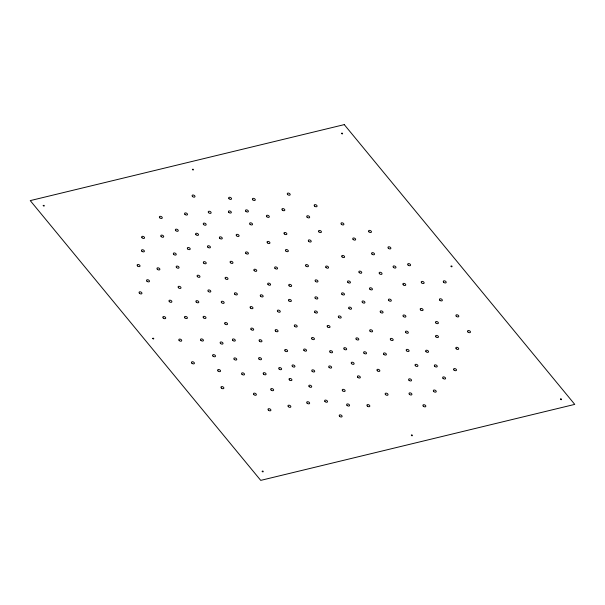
<?xml version="1.0" encoding="UTF-8"?>
<svg xmlns="http://www.w3.org/2000/svg" width="605" height="605" viewBox="0 0 605 605"><rect width="100%" height="100%" fill="white"/><g stroke="black" fill="none" stroke-linecap="round" stroke-linejoin="round"><path stroke-width="0.91" d="M43.22 205.466C44.105 207.432 45.156 204.596 43.22 205.466M152.702 338.354C153.655 340.297 154.555 337.507 152.717 338.308M192.375 169.37C193.426 171.366 194.092 168.402 192.375 169.37M262.184 471.242C263.107 473.223 264.06 470.335 262.184 471.242M341.538 133.281C342.453 135.255 343.443 132.397 341.538 133.281M411.339 435.146C412.292 437.09 413.192 434.299 411.355 435.108M451.012 266.17C452.064 268.159 452.729 265.202 451.012 266.17M560.495 399.05C561.304 400.979 562.514 398.279 560.51 399.013M344.268 124.622L30.25 200.61L260.732 480.378L574.75 404.39L344.268 124.622M341.333 224.236A1.55 0.953 25.1 0 0 343.821 224.591A1.55 0.953 25.1 0 0 342.188 222.806A1.55 0.953 25.1 0 0 341.333 224.236M307.068 403.142A1.55 0.953 25.1 0 0 309.556 403.497A1.55 0.953 25.1 0 0 307.922 401.72A1.55 0.953 25.1 0 0 307.068 403.142M169.309 301.623A1.55 0.953 25.1 0 0 171.797 301.978A1.55 0.953 25.1 0 0 170.156 300.193A1.55 0.953 25.1 0 0 169.309 301.623M271.07 389.991A1.55 0.953 25.1 0 0 273.558 390.346A1.55 0.953 25.1 0 0 271.925 388.561A1.55 0.953 25.1 0 0 271.07 389.991M253.798 394.573A1.55 0.953 25.1 0 0 256.286 394.929A1.55 0.953 25.1 0 0 254.652 393.152A1.55 0.953 25.1 0 0 253.798 394.573M203.477 317.806A1.55 0.953 25.1 0 0 205.942 318.071A1.55 0.953 25.1 0 0 204.218 316.324A1.55 0.953 25.1 0 0 203.477 317.806M288.328 406.673A1.55 0.953 25.1 0 0 290.793 406.938A1.55 0.953 25.1 0 0 289.069 405.191A1.55 0.953 25.1 0 0 288.328 406.673M339.549 416.285A1.55 0.953 25.1 0 0 342.037 416.641A1.55 0.953 25.1 0 0 340.403 414.864A1.55 0.953 25.1 0 0 339.549 416.285M139.384 293.228A1.55 0.953 25.1 0 0 141.873 293.584A1.55 0.953 25.1 0 0 140.239 291.807A1.55 0.953 25.1 0 0 139.384 293.228M234.196 359.355A1.55 0.953 25.1 0 0 236.684 359.71A1.55 0.953 25.1 0 0 235.05 357.933A1.55 0.953 25.1 0 0 234.196 359.355M212.937 356.05A1.55 0.953 25.1 0 0 215.433 356.405A1.55 0.953 25.1 0 0 213.792 354.628A1.55 0.953 25.1 0 0 212.937 356.05M184.835 317.844A1.55 0.953 25.1 0 0 187.331 318.192A1.55 0.953 25.1 0 0 185.69 316.415A1.55 0.953 25.1 0 0 184.835 317.844M241.94 374.261A1.55 0.953 25.1 0 0 244.428 374.616A1.55 0.953 25.1 0 0 242.794 372.839A1.55 0.953 25.1 0 0 241.94 374.261M217.982 370.941A1.55 0.953 25.1 0 0 220.47 371.296A1.55 0.953 25.1 0 0 218.836 369.511A1.55 0.953 25.1 0 0 217.982 370.941M200.86 340.335A1.55 0.953 25.1 0 0 203.348 340.691A1.55 0.953 25.1 0 0 201.715 338.913A1.55 0.953 25.1 0 0 200.86 340.335M324.961 401.538A1.55 0.953 25.1 0 0 327.456 401.886A1.55 0.953 25.1 0 0 325.815 400.109A1.55 0.953 25.1 0 0 324.961 401.538M163.168 317.98A1.55 0.953 25.1 0 0 165.657 318.328A1.55 0.953 25.1 0 0 164.023 316.551A1.55 0.953 25.1 0 0 163.168 317.98M179.148 340.509A1.55 0.953 25.1 0 0 181.636 340.865A1.55 0.953 25.1 0 0 180.003 339.087A1.55 0.953 25.1 0 0 179.148 340.509M175.752 230.634A1.55 0.953 25.1 0 0 178.218 230.898A1.55 0.953 25.1 0 0 176.501 229.151A1.55 0.953 25.1 0 0 175.752 230.634M220.462 343.39A1.55 0.953 25.1 0 0 222.95 343.746A1.55 0.953 25.1 0 0 221.317 341.969A1.55 0.953 25.1 0 0 220.462 343.39M443.631 282.255A1.55 0.953 25.1 0 0 446.119 282.603A1.55 0.953 25.1 0 0 444.486 280.826A1.55 0.953 25.1 0 0 443.631 282.255M192.428 196.436A1.55 0.953 25.1 0 0 194.923 196.791A1.55 0.953 25.1 0 0 193.282 195.014A1.55 0.953 25.1 0 0 192.428 196.436M141.993 237.75A1.55 0.953 25.1 0 0 144.482 238.105A1.55 0.953 25.1 0 0 142.848 236.328A1.55 0.953 25.1 0 0 141.993 237.75M221.301 388.009A1.55 0.953 25.1 0 0 223.797 388.357A1.55 0.953 25.1 0 0 222.156 386.58A1.55 0.953 25.1 0 0 221.301 388.009M268.348 410.122A1.55 0.953 25.1 0 0 270.836 410.477A1.55 0.953 25.1 0 0 269.202 408.693A1.55 0.953 25.1 0 0 268.348 410.122M191.853 363.174A1.55 0.953 25.1 0 0 194.341 363.522A1.55 0.953 25.1 0 0 192.708 361.745A1.55 0.953 25.1 0 0 191.853 363.174M314.517 206.063A1.55 0.953 25.1 0 0 317.005 206.411A1.55 0.953 25.1 0 0 315.371 204.634A1.55 0.953 25.1 0 0 314.517 206.063M282.255 210.018A1.55 0.953 25.1 0 0 284.743 210.374A1.55 0.953 25.1 0 0 283.11 208.589A1.55 0.953 25.1 0 0 282.255 210.018M284.297 233.916A1.55 0.953 25.1 0 0 286.785 234.271A1.55 0.953 25.1 0 0 285.152 232.494A1.55 0.953 25.1 0 0 284.297 233.916M287.617 194.515A1.55 0.953 25.1 0 0 290.105 194.87A1.55 0.953 25.1 0 0 288.472 193.086A1.55 0.953 25.1 0 0 287.617 194.515M307.09 217.18A1.55 0.953 25.1 0 0 309.579 217.535A1.55 0.953 25.1 0 0 307.945 215.758A1.55 0.953 25.1 0 0 307.09 217.18M318.865 231.859A1.55 0.953 25.1 0 0 321.353 232.214A1.55 0.953 25.1 0 0 319.72 230.437A1.55 0.953 25.1 0 0 318.865 231.859M353.086 239.406A1.55 0.953 25.1 0 0 355.574 239.762A1.55 0.953 25.1 0 0 353.94 237.984A1.55 0.953 25.1 0 0 353.086 239.406M308.656 241.319A1.55 0.953 25.1 0 0 311.144 241.667A1.55 0.953 25.1 0 0 309.51 239.89A1.55 0.953 25.1 0 0 308.656 241.319M267.38 242.832A1.55 0.953 25.1 0 0 269.868 243.187A1.55 0.953 25.1 0 0 268.234 241.41A1.55 0.953 25.1 0 0 267.38 242.832M342.037 256.868A1.55 0.953 25.1 0 0 344.525 257.223A1.55 0.953 25.1 0 0 342.891 255.439A1.55 0.953 25.1 0 0 342.037 256.868M266.79 216.726A1.55 0.953 25.1 0 0 269.255 216.991A1.55 0.953 25.1 0 0 267.531 215.244A1.55 0.953 25.1 0 0 266.79 216.726M359.219 272.598A1.55 0.953 25.1 0 0 361.684 272.863A1.55 0.953 25.1 0 0 359.96 271.116A1.55 0.953 25.1 0 0 359.219 272.598M250.009 224.289A1.55 0.953 25.1 0 0 252.474 224.553A1.55 0.953 25.1 0 0 250.75 222.806A1.55 0.953 25.1 0 0 250.009 224.289M371.954 254.07A1.55 0.953 25.1 0 0 374.442 254.425A1.55 0.953 25.1 0 0 372.801 252.648A1.55 0.953 25.1 0 0 371.954 254.07M325.982 267.486A1.55 0.953 25.1 0 0 328.47 267.841A1.55 0.953 25.1 0 0 326.836 266.056A1.55 0.953 25.1 0 0 325.982 267.486M379.471 273.694A1.55 0.953 25.1 0 0 381.959 274.042A1.55 0.953 25.1 0 0 380.326 272.265A1.55 0.953 25.1 0 0 379.471 273.694M274.98 268.34A1.55 0.953 25.1 0 0 277.468 268.696A1.55 0.953 25.1 0 0 275.835 266.918A1.55 0.953 25.1 0 0 274.98 268.34M368.891 231.806A1.55 0.953 25.1 0 0 371.379 232.161A1.55 0.953 25.1 0 0 369.746 230.384A1.55 0.953 25.1 0 0 368.891 231.806M285.787 250.962A1.55 0.953 25.1 0 0 288.275 251.317A1.55 0.953 25.1 0 0 286.641 249.54A1.55 0.953 25.1 0 0 285.787 250.962M388.312 248.216A1.55 0.953 25.1 0 0 390.8 248.564A1.55 0.953 25.1 0 0 389.166 246.787A1.55 0.953 25.1 0 0 388.312 248.216M245.857 253.366A1.55 0.953 25.1 0 0 248.345 253.722A1.55 0.953 25.1 0 0 246.711 251.945A1.55 0.953 25.1 0 0 245.857 253.366M341.908 294.287A1.55 0.953 25.1 0 0 344.396 294.643A1.55 0.953 25.1 0 0 342.763 292.865A1.55 0.953 25.1 0 0 341.908 294.287M305.888 265.996A1.55 0.953 25.1 0 0 308.376 266.344A1.55 0.953 25.1 0 0 306.743 264.566A1.55 0.953 25.1 0 0 305.888 265.996M393.409 267.357A1.55 0.953 25.1 0 0 395.897 267.712A1.55 0.953 25.1 0 0 394.263 265.935A1.55 0.953 25.1 0 0 393.409 267.357M315.417 281.31A1.55 0.953 25.1 0 0 317.905 281.665A1.55 0.953 25.1 0 0 316.271 279.888A1.55 0.953 25.1 0 0 315.417 281.31M289.114 285.832A1.55 0.953 25.1 0 0 291.58 286.097A1.55 0.953 25.1 0 0 289.855 284.35A1.55 0.953 25.1 0 0 289.114 285.832M403.233 284.826A1.55 0.953 25.1 0 0 405.698 285.099A1.55 0.953 25.1 0 0 403.981 283.352A1.55 0.953 25.1 0 0 403.233 284.826M408.02 265.013A1.55 0.953 25.1 0 0 410.508 265.368A1.55 0.953 25.1 0 0 408.874 263.591A1.55 0.953 25.1 0 0 408.02 265.013M245.842 211.296A1.55 0.953 25.1 0 0 248.33 211.652A1.55 0.953 25.1 0 0 246.696 209.874A1.55 0.953 25.1 0 0 245.842 211.296M388.758 300.519A1.55 0.953 25.1 0 0 391.246 300.866A1.55 0.953 25.1 0 0 389.612 299.089A1.55 0.953 25.1 0 0 388.758 300.519M369.905 289.235A1.55 0.953 25.1 0 0 372.37 289.508A1.55 0.953 25.1 0 0 370.646 287.761A1.55 0.953 25.1 0 0 369.905 289.235M439.827 300.254A1.55 0.953 25.1 0 0 442.293 300.519A1.55 0.953 25.1 0 0 440.569 298.772A1.55 0.953 25.1 0 0 439.827 300.254M288.857 300.859A1.55 0.953 25.1 0 0 291.323 301.131A1.55 0.953 25.1 0 0 289.598 299.384A1.55 0.953 25.1 0 0 288.857 300.859M315.25 298.295A1.55 0.953 25.1 0 0 317.738 298.643A1.55 0.953 25.1 0 0 316.105 296.866A1.55 0.953 25.1 0 0 315.25 298.295M254.183 270.647A1.55 0.953 25.1 0 0 256.671 271.002A1.55 0.953 25.1 0 0 255.038 269.225A1.55 0.953 25.1 0 0 254.183 270.647M327.464 326.866A1.55 0.953 25.1 0 0 329.952 327.222A1.55 0.953 25.1 0 0 328.318 325.445A1.55 0.953 25.1 0 0 327.464 326.866M219.721 238.272A1.55 0.953 25.1 0 0 222.209 238.627A1.55 0.953 25.1 0 0 220.575 236.842A1.55 0.953 25.1 0 0 219.721 238.272M456.246 316.218A1.55 0.953 25.1 0 0 458.734 316.574A1.55 0.953 25.1 0 0 457.1 314.789A1.55 0.953 25.1 0 0 456.246 316.218M260.589 296.231A1.55 0.953 25.1 0 0 263.077 296.586A1.55 0.953 25.1 0 0 261.443 294.809A1.55 0.953 25.1 0 0 260.589 296.231M230.407 262.721A1.55 0.953 25.1 0 0 232.895 263.069A1.55 0.953 25.1 0 0 231.261 261.292A1.55 0.953 25.1 0 0 230.407 262.721M421.572 282.815A1.55 0.953 25.1 0 0 424.06 283.17A1.55 0.953 25.1 0 0 422.426 281.393A1.55 0.953 25.1 0 0 421.572 282.815M380.5 312.309A1.55 0.953 25.1 0 0 382.988 312.664A1.55 0.953 25.1 0 0 381.354 310.879A1.55 0.953 25.1 0 0 380.5 312.309M225.431 278.724A1.55 0.953 25.1 0 0 227.926 279.079A1.55 0.953 25.1 0 0 226.285 277.302A1.55 0.953 25.1 0 0 225.431 278.724M203.673 263.077A1.55 0.953 25.1 0 0 206.161 263.432A1.55 0.953 25.1 0 0 204.528 261.655A1.55 0.953 25.1 0 0 203.673 263.077M405.766 332.568A1.55 0.953 25.1 0 0 408.254 332.924A1.55 0.953 25.1 0 0 406.62 331.147A1.55 0.953 25.1 0 0 405.766 332.568M390.618 339.813A1.55 0.953 25.1 0 0 393.114 340.169A1.55 0.953 25.1 0 0 391.473 338.392A1.55 0.953 25.1 0 0 390.618 339.813M435.834 322.934A1.55 0.953 25.1 0 0 438.322 323.289A1.55 0.953 25.1 0 0 436.689 321.512A1.55 0.953 25.1 0 0 435.834 322.934M228.773 212.34A1.55 0.953 25.1 0 0 231.261 212.695A1.55 0.953 25.1 0 0 229.628 210.918A1.55 0.953 25.1 0 0 228.773 212.34M420.573 309.926A1.55 0.953 25.1 0 0 423.039 310.191A1.55 0.953 25.1 0 0 421.314 308.444A1.55 0.953 25.1 0 0 420.573 309.926M277.687 311.53A1.55 0.953 25.1 0 0 280.183 311.885A1.55 0.953 25.1 0 0 278.542 310.108A1.55 0.953 25.1 0 0 277.687 311.53M176.494 267.501A1.55 0.953 25.1 0 0 178.982 267.856A1.55 0.953 25.1 0 0 177.348 266.079A1.55 0.953 25.1 0 0 176.494 267.501M207.863 247.18A1.55 0.953 25.1 0 0 210.351 247.528A1.55 0.953 25.1 0 0 208.717 245.751A1.55 0.953 25.1 0 0 207.863 247.18M197.396 276.636A1.55 0.953 25.1 0 0 199.884 276.992A1.55 0.953 25.1 0 0 198.243 275.214A1.55 0.953 25.1 0 0 197.396 276.636M467.892 331.963A1.55 0.953 25.1 0 0 470.387 332.319A1.55 0.953 25.1 0 0 468.746 330.534A1.55 0.953 25.1 0 0 467.892 331.963M435.902 336.841A1.55 0.953 25.1 0 0 438.391 337.189A1.55 0.953 25.1 0 0 436.757 335.412A1.55 0.953 25.1 0 0 435.902 336.841M203.59 224.523A1.55 0.953 25.1 0 0 206.078 224.879A1.55 0.953 25.1 0 0 204.445 223.101A1.55 0.953 25.1 0 0 203.59 224.523M268.06 284.592A1.55 0.953 25.1 0 0 270.526 284.857A1.55 0.953 25.1 0 0 268.801 283.11A1.55 0.953 25.1 0 0 268.06 284.592M425.98 351.649A1.55 0.953 25.1 0 0 428.469 352.004A1.55 0.953 25.1 0 0 426.835 350.227A1.55 0.953 25.1 0 0 425.98 351.649M338.694 317.406A1.55 0.953 25.1 0 0 341.159 317.67A1.55 0.953 25.1 0 0 339.435 315.923A1.55 0.953 25.1 0 0 338.694 317.406M236.517 235.761A1.55 0.953 25.1 0 0 239.013 236.116A1.55 0.953 25.1 0 0 237.372 234.332A1.55 0.953 25.1 0 0 236.517 235.761M403.316 316.423A1.55 0.953 25.1 0 0 405.804 316.778A1.55 0.953 25.1 0 0 404.163 314.993A1.55 0.953 25.1 0 0 403.316 316.423M208.574 212.665A1.55 0.953 25.1 0 0 211.062 213.02A1.55 0.953 25.1 0 0 209.428 211.243A1.55 0.953 25.1 0 0 208.574 212.665M252.769 199.816A1.55 0.953 25.1 0 0 255.234 200.089A1.55 0.953 25.1 0 0 253.51 198.342A1.55 0.953 25.1 0 0 252.769 199.816M294.68 326.345A1.55 0.953 25.1 0 0 297.146 326.609A1.55 0.953 25.1 0 0 295.421 324.862A1.55 0.953 25.1 0 0 294.68 326.345M406.53 350.787A1.55 0.953 25.1 0 0 409.018 351.142A1.55 0.953 25.1 0 0 407.384 349.365A1.55 0.953 25.1 0 0 406.53 350.787M348.979 308.527A1.55 0.953 25.1 0 0 351.467 308.883A1.55 0.953 25.1 0 0 349.834 307.106A1.55 0.953 25.1 0 0 348.979 308.527M370.033 331.169A1.55 0.953 25.1 0 0 372.521 331.525A1.55 0.953 25.1 0 0 370.888 329.748A1.55 0.953 25.1 0 0 370.033 331.169M347.905 282.406A1.55 0.953 25.1 0 0 350.371 282.671A1.55 0.953 25.1 0 0 348.646 280.924A1.55 0.953 25.1 0 0 347.905 282.406M187.656 248.927A1.55 0.953 25.1 0 0 190.144 249.283A1.55 0.953 25.1 0 0 188.51 247.505A1.55 0.953 25.1 0 0 187.656 248.927M314.895 312.43A1.55 0.953 25.1 0 0 317.36 312.694A1.55 0.953 25.1 0 0 315.636 310.947A1.55 0.953 25.1 0 0 314.895 312.43M173.673 254.372A1.55 0.953 25.1 0 0 176.161 254.728A1.55 0.953 25.1 0 0 174.527 252.951A1.55 0.953 25.1 0 0 173.673 254.372M250.41 307.99A1.55 0.953 25.1 0 0 252.898 308.346A1.55 0.953 25.1 0 0 251.264 306.569A1.55 0.953 25.1 0 0 250.41 307.99M195.937 234.687A1.55 0.953 25.1 0 0 198.432 235.035A1.55 0.953 25.1 0 0 196.791 233.258A1.55 0.953 25.1 0 0 195.937 234.687M415.363 365.738A1.55 0.953 25.1 0 0 417.851 366.085A1.55 0.953 25.1 0 0 416.217 364.308A1.55 0.953 25.1 0 0 415.363 365.738M275.54 331.101A1.55 0.953 25.1 0 0 278.005 331.366A1.55 0.953 25.1 0 0 276.281 329.619A1.55 0.953 25.1 0 0 275.54 331.101M433.664 391.443A1.55 0.953 25.1 0 0 436.16 391.798A1.55 0.953 25.1 0 0 434.519 390.021A1.55 0.953 25.1 0 0 433.664 391.443M456.178 348.775A1.55 0.953 25.1 0 0 458.643 349.04A1.55 0.953 25.1 0 0 456.919 347.293A1.55 0.953 25.1 0 0 456.178 348.775M184.918 214.344A1.55 0.953 25.1 0 0 187.406 214.699A1.55 0.953 25.1 0 0 185.773 212.922A1.55 0.953 25.1 0 0 184.918 214.344M221.596 302.674A1.55 0.953 25.1 0 0 224.084 303.029A1.55 0.953 25.1 0 0 222.451 301.252A1.55 0.953 25.1 0 0 221.596 302.674M161.127 236.547A1.55 0.953 25.1 0 0 163.622 236.903A1.55 0.953 25.1 0 0 161.981 235.118A1.55 0.953 25.1 0 0 161.127 236.547M443.019 378.329A1.55 0.953 25.1 0 0 445.514 378.677A1.55 0.953 25.1 0 0 443.873 376.9A1.55 0.953 25.1 0 0 443.019 378.329M383.827 354.364A1.55 0.953 25.1 0 0 386.315 354.712A1.55 0.953 25.1 0 0 384.682 352.934A1.55 0.953 25.1 0 0 383.827 354.364M453.939 369.98A1.55 0.953 25.1 0 0 456.427 370.336A1.55 0.953 25.1 0 0 454.794 368.558A1.55 0.953 25.1 0 0 453.939 369.98M178.43 287.73A1.55 0.953 25.1 0 0 180.918 288.078A1.55 0.953 25.1 0 0 179.284 286.301A1.55 0.953 25.1 0 0 178.43 287.73M408.972 380.25A1.55 0.953 25.1 0 0 411.461 380.605A1.55 0.953 25.1 0 0 409.827 378.828A1.55 0.953 25.1 0 0 408.972 380.25M146.954 281.219A1.55 0.953 25.1 0 0 149.42 281.484A1.55 0.953 25.1 0 0 147.696 279.737A1.55 0.953 25.1 0 0 146.954 281.219M303.982 350.454A1.55 0.953 25.1 0 0 306.47 350.809A1.55 0.953 25.1 0 0 304.837 349.032A1.55 0.953 25.1 0 0 303.982 350.454M259.454 341.175A1.55 0.953 25.1 0 0 261.92 341.439A1.55 0.953 25.1 0 0 260.195 339.692A1.55 0.953 25.1 0 0 259.454 341.175M423.258 406.152A1.55 0.953 25.1 0 0 425.746 406.507A1.55 0.953 25.1 0 0 424.113 404.722A1.55 0.953 25.1 0 0 423.258 406.152M159.765 217.792A1.55 0.953 25.1 0 0 162.231 218.057A1.55 0.953 25.1 0 0 160.506 216.31A1.55 0.953 25.1 0 0 159.765 217.792M364.013 353.214A1.55 0.953 25.1 0 0 366.479 353.486A1.55 0.953 25.1 0 0 364.755 351.739A1.55 0.953 25.1 0 0 364.013 353.214M356.232 339.299A1.55 0.953 25.1 0 0 358.72 339.655A1.55 0.953 25.1 0 0 357.086 337.877A1.55 0.953 25.1 0 0 356.232 339.299M251.105 329.521A1.55 0.953 25.1 0 0 253.593 329.876A1.55 0.953 25.1 0 0 251.96 328.099A1.55 0.953 25.1 0 0 251.105 329.521M362.425 302.447A1.55 0.953 25.1 0 0 364.891 302.719A1.55 0.953 25.1 0 0 363.166 300.972A1.55 0.953 25.1 0 0 362.425 302.447M312.127 371.281A1.55 0.953 25.1 0 0 314.615 371.636A1.55 0.953 25.1 0 0 312.982 369.852A1.55 0.953 25.1 0 0 312.127 371.281M330.035 352.125A1.55 0.953 25.1 0 0 332.5 352.39A1.55 0.953 25.1 0 0 330.776 350.643A1.55 0.953 25.1 0 0 330.035 352.125M234.778 294.227A1.55 0.953 25.1 0 0 237.266 294.582A1.55 0.953 25.1 0 0 235.632 292.805A1.55 0.953 25.1 0 0 234.778 294.227M311.877 338.921A1.55 0.953 25.1 0 0 314.366 339.269A1.55 0.953 25.1 0 0 312.732 337.492A1.55 0.953 25.1 0 0 311.877 338.921M292.412 366.433A1.55 0.953 25.1 0 0 294.877 366.698A1.55 0.953 25.1 0 0 293.153 364.951A1.55 0.953 25.1 0 0 292.412 366.433M157.308 269.248A1.55 0.953 25.1 0 0 159.796 269.603A1.55 0.953 25.1 0 0 158.162 267.826A1.55 0.953 25.1 0 0 157.308 269.248M141.873 251.219A1.55 0.953 25.1 0 0 144.338 251.483A1.55 0.953 25.1 0 0 142.614 249.736A1.55 0.953 25.1 0 0 141.873 251.219M344.116 349.1A1.55 0.953 25.1 0 0 346.604 349.456A1.55 0.953 25.1 0 0 344.971 347.678A1.55 0.953 25.1 0 0 344.116 349.1M342.619 390.807A1.55 0.953 25.1 0 0 345.084 391.072A1.55 0.953 25.1 0 0 343.36 389.325A1.55 0.953 25.1 0 0 342.619 390.807M285.053 350.908A1.55 0.953 25.1 0 0 287.541 351.263A1.55 0.953 25.1 0 0 285.908 349.486A1.55 0.953 25.1 0 0 285.053 350.908M357.774 377.308A1.55 0.953 25.1 0 0 360.262 377.656A1.55 0.953 25.1 0 0 358.629 375.879A1.55 0.953 25.1 0 0 357.774 377.308M377.316 370.774A1.55 0.953 25.1 0 0 379.781 371.039A1.55 0.953 25.1 0 0 378.057 369.292A1.55 0.953 25.1 0 0 377.316 370.774M259.008 359.083A1.55 0.953 25.1 0 0 261.473 359.347A1.55 0.953 25.1 0 0 259.749 357.6A1.55 0.953 25.1 0 0 259.008 359.083M137.471 265.92A1.55 0.953 25.1 0 0 139.959 266.276A1.55 0.953 25.1 0 0 138.326 264.498A1.55 0.953 25.1 0 0 137.471 265.92M385.476 394.589A1.55 0.953 25.1 0 0 387.964 394.936A1.55 0.953 25.1 0 0 386.33 393.159A1.55 0.953 25.1 0 0 385.476 394.589M329.067 367.379A1.55 0.953 25.1 0 0 331.563 367.734A1.55 0.953 25.1 0 0 329.922 365.957A1.55 0.953 25.1 0 0 329.067 367.379M228.977 198.697A1.55 0.953 25.1 0 0 231.465 199.053A1.55 0.953 25.1 0 0 229.832 197.275A1.55 0.953 25.1 0 0 228.977 198.697M224.984 323.94A1.55 0.953 25.1 0 0 227.472 324.295A1.55 0.953 25.1 0 0 225.839 322.518A1.55 0.953 25.1 0 0 224.984 323.94M289.356 379.88A1.55 0.953 25.1 0 0 291.844 380.235A1.55 0.953 25.1 0 0 290.211 378.458A1.55 0.953 25.1 0 0 289.356 379.88M409.351 394.286A1.55 0.953 25.1 0 0 411.839 394.642A1.55 0.953 25.1 0 0 410.205 392.857A1.55 0.953 25.1 0 0 409.351 394.286M279.109 369.035A1.55 0.953 25.1 0 0 281.575 369.307A1.55 0.953 25.1 0 0 279.85 367.56A1.55 0.953 25.1 0 0 279.109 369.035M208.249 291.368A1.55 0.953 25.1 0 0 210.737 291.716A1.55 0.953 25.1 0 0 209.103 289.939A1.55 0.953 25.1 0 0 208.249 291.368M367.303 406.061A1.55 0.953 25.1 0 0 369.768 406.326A1.55 0.953 25.1 0 0 368.052 404.579A1.55 0.953 25.1 0 0 367.303 406.061M232.751 340.388A1.55 0.953 25.1 0 0 235.239 340.736A1.55 0.953 25.1 0 0 233.606 338.959A1.55 0.953 25.1 0 0 232.751 340.388M196.239 302.084A1.55 0.953 25.1 0 0 198.735 302.44A1.55 0.953 25.1 0 0 197.094 300.662A1.55 0.953 25.1 0 0 196.239 302.084M263.515 374.109A1.55 0.953 25.1 0 0 266.003 374.465A1.55 0.953 25.1 0 0 264.37 372.68A1.55 0.953 25.1 0 0 263.515 374.109M309.178 386.655A1.55 0.953 25.1 0 0 311.643 386.92A1.55 0.953 25.1 0 0 309.919 385.173A1.55 0.953 25.1 0 0 309.178 386.655M351.55 363.643A1.55 0.953 25.1 0 0 354.038 363.998A1.55 0.953 25.1 0 0 352.405 362.221A1.55 0.953 25.1 0 0 351.55 363.643M434.677 366.282A1.55 0.953 25.1 0 0 437.173 366.638A1.55 0.953 25.1 0 0 435.532 364.86A1.55 0.953 25.1 0 0 434.677 366.282M346.998 405.35A1.55 0.953 25.1 0 0 349.486 405.705A1.55 0.953 25.1 0 0 347.852 403.928A1.55 0.953 25.1 0 0 346.998 405.35"/></g></svg>
